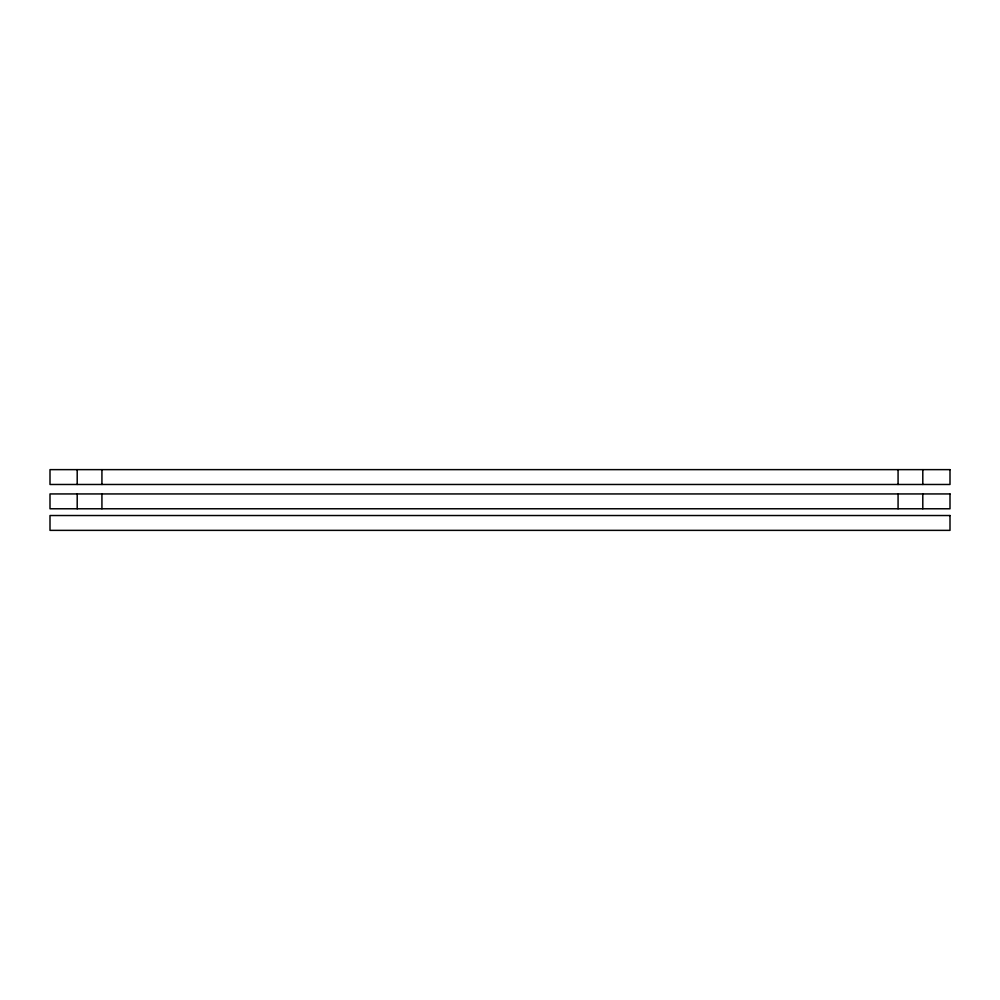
<?xml version="1.0" encoding="UTF-8"?>
<svg xmlns="http://www.w3.org/2000/svg" width="1000" height="1000" viewBox="0 0 1000 1000"><rect width="100%" height="100%" fill="white"/><g stroke="black" fill="none" stroke-linecap="round" stroke-linejoin="round"><path stroke-width="1.5" d="M922.8 469.637L922.8 484.475M922.8 493.938L922.8 508.775M898.075 469.637L898.075 484.475M898.075 493.938L898.075 508.775M101.925 469.637L101.925 484.475M101.925 493.938L101.925 508.775M77.2 469.637L77.2 484.475M77.2 493.938L77.2 508.775M950 469.637L50 469.637L50 484.475L950 484.475L950 469.637M950 493.938L50 493.938L50 508.775L950 508.775L950 493.938M950 515.525L50 515.525L50 530.363L950 530.363L950 515.525"/></g></svg>
